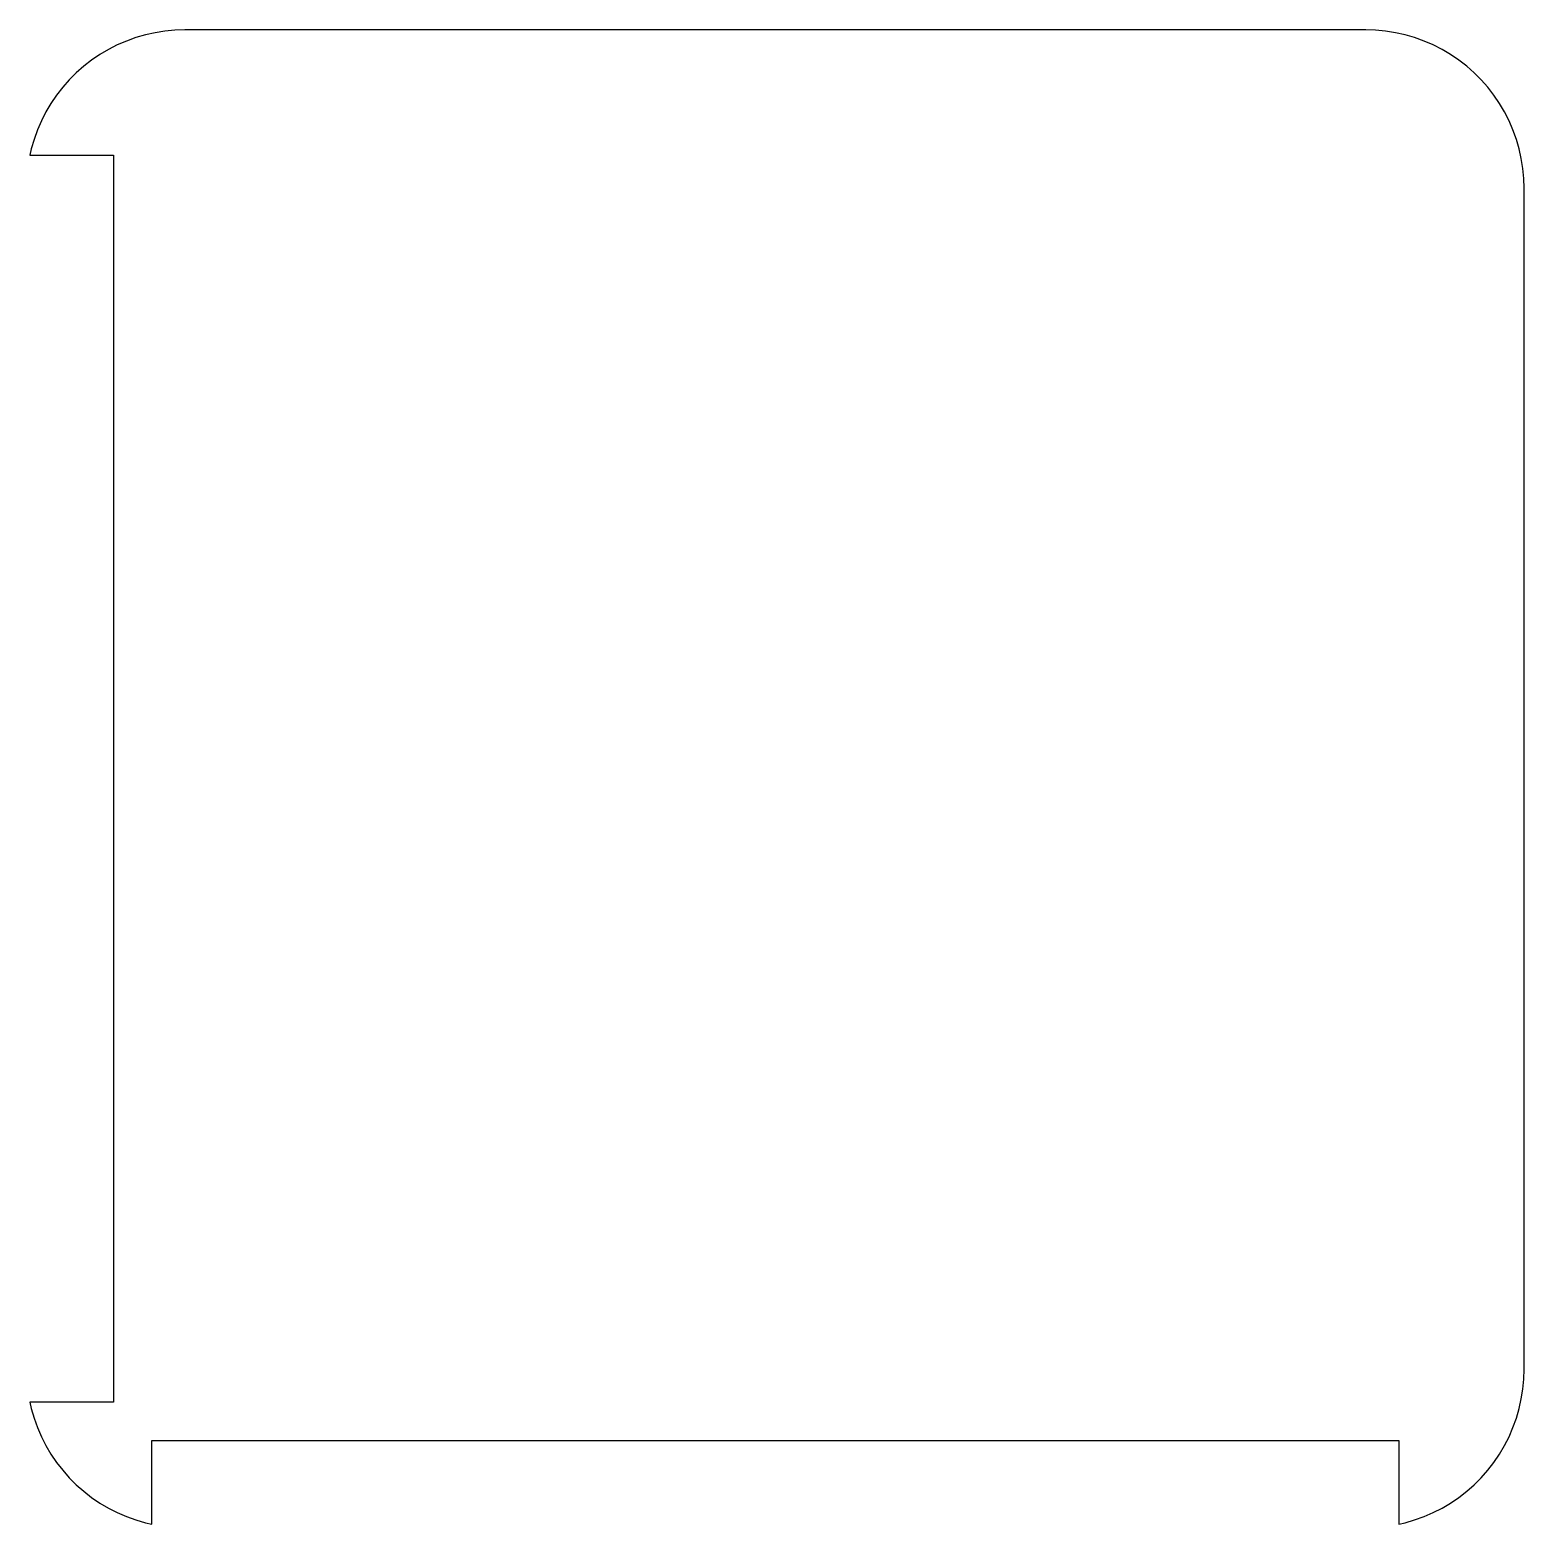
# Model space of a CAD drawing. Header units: metres. Extents: x -51 to 52, y -51 to 52.
import ezdxf

# ---------------------------------------------------------------- set-up
doc = ezdxf.new("R2010")
doc.units = ezdxf.units.M

msp = doc.modelspace()

# ---------------------------------------------------------------- linework, layer by layer
for p, q in [((-42.003, 51.4541), (-42.6795, 51.3469)), ((-41.321, 51.5186), (-42.003, 51.4541)), ((-40.6364, 51.5401), (-41.321, 51.5186)), ((40.6364, 51.5401), (-40.6364, 51.5401)), ((41.321, 51.5186), (40.6364, 51.5401)), ((42.003, 51.4541), (41.321, 51.5186)), ((42.6795, 51.3469), (42.003, 51.4541)), ((-45.2789, 50.5023), (-45.8893, 50.1914)), ((-44.6503, 50.7744), (-45.2789, 50.5023)), ((-44.0058, 51.0064), (-44.6503, 50.7744)), ((-43.348, 51.1975), (-44.0058, 51.0064)), ((-42.6795, 51.3469), (-43.348, 51.1975)), ((43.348, 51.1975), (42.6795, 51.3469)), ((44.0058, 51.0064), (43.348, 51.1975)), ((44.6503, 50.7744), (44.0058, 51.0064)), ((45.2789, 50.5023), (44.6503, 50.7744)), ((45.8893, 50.1914), (45.2789, 50.5023)), ((-47.0454, 49.4576), (-47.5866, 49.0378)), ((-46.4789, 49.8427), (-47.0454, 49.4576)), ((-45.8893, 50.1914), (-46.4789, 49.8427)), ((46.4789, 49.8427), (45.8893, 50.1914)), ((47.0454, 49.4576), (46.4789, 49.8427)), ((47.5866, 49.0378), (47.0454, 49.4576)), ((-48.1005, 48.5848), (-48.5848, 48.1005)), ((-47.5866, 49.0378), (-48.1005, 48.5848)), ((48.1005, 48.5848), (47.5866, 49.0378)), ((48.5848, 48.1005), (48.1005, 48.5848)), ((-49.0378, 47.5866), (-49.4576, 47.0454)), ((-48.5848, 48.1005), (-49.0378, 47.5866)), ((49.0378, 47.5866), (48.5848, 48.1005)), ((49.4576, 47.0454), (49.0378, 47.5866)), ((-49.8427, 46.4789), (-50.1914, 45.8893)), ((-49.4576, 47.0454), (-49.8427, 46.4789)), ((49.8427, 46.4789), (49.4576, 47.0454)), ((50.1914, 45.8893), (49.8427, 46.4789)), ((-50.5023, 45.2789), (-50.7744, 44.6503)), ((-50.1914, 45.8893), (-50.5023, 45.2789)), ((50.5023, 45.2789), (50.1914, 45.8893)), ((50.7744, 44.6503), (50.5023, 45.2789)), ((-50.7744, 44.6503), (-51.0064, 44.0058)), ((51.0064, 44.0058), (50.7744, 44.6503)), ((-51.1975, 43.348), (-51.2954, 42.9102)), ((-51.0064, 44.0058), (-51.1975, 43.348)), ((51.1975, 43.348), (51.0064, 44.0058)), ((51.3469, 42.6795), (51.1975, 43.348)), ((-51.2954, 42.9102), (-45.5455, 42.9102)), ((-45.5455, 42.9102), (-45.5455, -42.9102)), ((51.4541, 42.003), (51.3469, 42.6795)), ((51.5186, 41.321), (51.4541, 42.003)), ((51.5401, 40.6364), (51.5186, 41.321)), ((51.5401, -40.6364), (51.5401, 40.6364)), ((51.5186, -41.321), (51.5401, -40.6364)), ((51.3469, -42.6795), (51.4541, -42.003)), ((51.4541, -42.003), (51.5186, -41.321)), ((-51.2954, -42.9102), (-51.1975, -43.348)), ((-45.5455, -42.9102), (-51.2954, -42.9102)), ((51.1975, -43.348), (51.3469, -42.6795)), ((-51.1975, -43.348), (-51.0064, -44.0058)), ((-51.0064, -44.0058), (-50.7744, -44.6503)), ((50.7744, -44.6503), (51.0064, -44.0058)), ((51.0064, -44.0058), (51.1975, -43.348)), ((-50.7744, -44.6503), (-50.5023, -45.2789)), ((50.5023, -45.2789), (50.7744, -44.6503)), ((-50.5023, -45.2789), (-50.1914, -45.8893)), ((-50.1914, -45.8893), (-49.8427, -46.4789)), ((-42.9102, -51.2954), (-42.9102, -45.5455)), ((-42.9102, -45.5455), (42.9102, -45.5455)), ((42.9102, -45.5455), (42.9102, -51.2954)), ((49.8427, -46.4789), (50.1914, -45.8893)), ((50.1914, -45.8893), (50.5023, -45.2789)), ((-49.8427, -46.4789), (-49.4576, -47.0454)), ((-49.4576, -47.0454), (-49.0378, -47.5866)), ((49.0378, -47.5866), (49.4576, -47.0454)), ((49.4576, -47.0454), (49.8427, -46.4789)), ((-49.0378, -47.5866), (-48.5848, -48.1005)), ((-48.5848, -48.1005), (-48.1005, -48.5848)), ((48.1005, -48.5848), (48.5848, -48.1005)), ((48.5848, -48.1005), (49.0378, -47.5866)), ((-48.1005, -48.5848), (-47.5866, -49.0378)), ((-47.5866, -49.0378), (-47.0454, -49.4576)), ((47.0454, -49.4576), (47.5866, -49.0378)), ((47.5866, -49.0378), (48.1005, -48.5848)), ((-47.0454, -49.4576), (-46.4789, -49.8427)), ((-46.4789, -49.8427), (-45.8893, -50.1914)), ((-45.8893, -50.1914), (-45.2789, -50.5023)), ((45.2789, -50.5023), (45.8893, -50.1914)), ((45.8893, -50.1914), (46.4789, -49.8427)), ((46.4789, -49.8427), (47.0454, -49.4576)), ((-45.2789, -50.5023), (-44.6503, -50.7744)), ((-44.6503, -50.7744), (-44.0058, -51.0064)), ((-44.0058, -51.0064), (-43.348, -51.1975)), ((-43.348, -51.1975), (-42.9102, -51.2954)), ((42.9102, -51.2954), (43.348, -51.1975)), ((43.348, -51.1975), (44.0058, -51.0064)), ((44.0058, -51.0064), (44.6503, -50.7744)), ((44.6503, -50.7744), (45.2789, -50.5023))]:
    msp.add_line(p, q)

doc.saveas('drawing.dxf')
